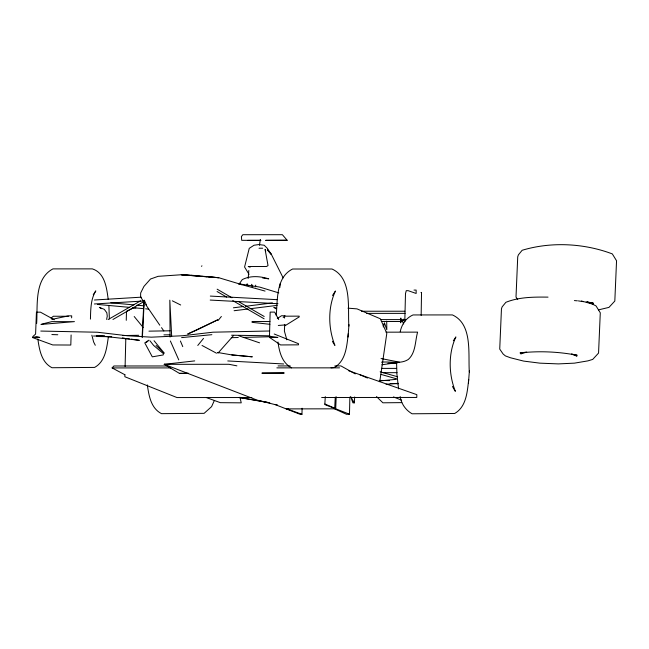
<?xml version="1.0" encoding="UTF-8"?>
<svg xmlns="http://www.w3.org/2000/svg" width="649" height="649" viewBox="0 0 649 649"><rect width="100%" height="100%" fill="white"/><g stroke="black" fill="none" stroke-linecap="round" stroke-linejoin="round"><path stroke-width="0.97" d="M109.381 318.894L108.902 306.085M348.87 326.049C347.604 307.634 352.326 278.267 331.996 269.002L292.585 269.019C275.906 277.358 277.699 299.311 276.223 315.3M469.316 371.974C468.051 353.559 472.764 324.192 452.434 314.927L413.024 314.943C406.039 317.961 401.682 324.435 400.206 331.777M421.152 315.43L421.526 292.439L420.982 292.439M335.249 397.123L334.681 408.894L346.55 414.305L349.478 414.184L349.876 397.139M194.724 360.893L164.254 364.324L257.02 400.084L275.33 404.668L300 414.265L301.963 414.281L302.101 408.237M404.798 321.774L405.487 293.64L406.258 290.671L408.18 290.671L416.147 293.47L416.139 290.079L413.989 290.079M124.9 374.643L124.851 376.728L176.982 397.561L251.853 397.529M125.103 366.596L125.809 338.429M126.263 320.322L126.49 311.269L133.102 308.064L135.901 307.861M279.833 287.556L280.271 283.418M71.114 334.965L70.806 345.033L52.756 344.944L32.45 337.521L36.733 336.58L39.792 337.431L32.45 337.521M71.633 317.864L71.698 315.852L68.494 315.86L51.823 319.405M336.198 396.742L335.703 408.821L286.217 408.902L288.14 408.505M284.692 324.378L284.392 331.087L286.85 339.808M142.099 337.277L143.956 300.406M142.407 337.05L144.273 300.171L146.431 305.022M325.287 396.604L324.808 404.578L349.478 414.184M354.297 402.859L350.598 396.515L352.926 402.859L354.297 402.859L354.678 396.969M331.031 367.845L334.276 367.537C346.095 360.739 346.826 345.593 348.286 333.521M400.157 396.555C401.358 403.913 405.625 410.063 412.066 413.786L454.714 413.47C466.534 406.663 467.272 391.517 468.724 379.446M348.018 337.091L348.975 324.605M468.456 383.015L469.414 370.53M248.178 278.445L248.818 270.471M379.762 381.685L386.804 333.359L380.363 318.789L357.023 308.883L347.978 308.153M259.462 245.306L260.354 239.481M108.375 336.961C106.696 347.945 105.479 361.404 94.624 367.415L51.977 367.732C41.366 362.239 39.394 349.722 37.837 339.013M163.686 352.31L163.24 354.938L152.296 356.845L144.776 342.883L148.913 340.173M246.79 285.625L247.139 283.743L247.967 285.471M106.639 319.438L107.263 316.112L106.809 312.753L104.294 309.354L99.338 307.366L101.56 308.681M251.333 286.095L251.682 284.278L252.761 286.866M255.406 286.866L255.755 285.138M383.243 326.958L384.565 323.17L386.804 329.773L386.707 321.15M214.186 400.847L211.59 406.639L204.127 413.34L161.479 413.656C150.86 408.172 148.889 395.647 147.339 384.938M93.245 294.727L95.809 290.898C90.609 299.205 90.722 309.63 90.43 319.113M332.491 295.506L335.452 291.02C327.704 307.561 328.175 328.564 334.933 345.39L334.048 344.173M453.335 340.782L455.89 336.945C448.151 353.486 448.613 374.489 455.371 391.315L454.049 389.481M239.148 284.019L242.288 279.589C250.587 275.371 260.087 276.182 268.718 278.843L262.731 278.023M197.775 345.463L203.518 338.413M218.186 320.395L221.374 316.485M217.902 353.21L233.632 335.46M124.827 374.716L112.115 367.926L113.867 365.987L167.588 365.971M283.183 317.539L284.489 316.185L299.148 316.144L299.246 316.882L285.098 325.693L285.203 324.914L278.307 325.465M32.75 336.628L35.59 334.089L36.433 312.169L40.449 312.169L54.289 319.754M51.109 318.115L53.332 316.241L68.372 316.266M201.417 266.301L201.969 265.847M146.35 342.339L147.883 341.26M522.753 352.504L520.766 353.9L526.696 352.107L520.011 352.942C539.011 350.793 558.383 351.661 577.156 355.246L571.647 354.07M277.293 318.562L281.471 315.771L285.081 315.755M108.123 319.559L140.565 300.836M112.95 319.47L144.516 301.25M198.18 329.376L217.764 319.803L187.723 334.016L197.296 329.814M41.787 324.102L51.823 321.628L74.432 321.628L40.928 324.459M259.016 248.226L262.691 248.226M598.467 309.873L608.957 307.391L614.822 301.047L616.55 260.768L612.323 253.913C584.1 243.229 551.074 241.533 522.153 250.279L518.397 254.854L517.732 256.785L516.004 297.064L517.699 299.522M381.888 364.77L396.928 362.645M381.498 362.199C390.309 361.185 400.36 364.551 408.318 359.457C415.887 352.65 415.027 341.204 417.607 332.134L386.05 332.174M233.413 307.796L243.416 306.547M245.419 306.296L272.418 302.937M234.111 310.725L248.113 308.981M250.116 308.737L277.115 305.371M379.17 381.004L396.206 379.324M386.082 384.289L398.072 383.324M181.598 337.61L211.866 334.681M94.462 300L141.368 297.169M94.356 303.975L143.259 301.031M231.263 337.683L238.264 337.512M243.27 337.399L269.278 336.782M269.319 331.006L212.986 332.191L182.685 335.744L151.314 337.18L127.399 335.76L97.35 332.231L40.79 331.063M148.946 331.152L170.07 330.803M93.513 336.036L104.578 335.849M122.685 335.557L138.781 335.29M163.929 334.876L169.965 334.779M387.948 363.245L397.042 363.14M262.066 373.191L284.205 372.997L262.034 373.07M401.804 402.623L382.894 402.802L376.469 396.547M260.687 240.365L241.728 240.325L241.387 236.609L242.831 234.711L282.372 234.695L287.158 240.276L265.676 240.349M247.715 240.398L260.866 240.357M265.92 240.341L287.158 240.276M236.901 365.849L228.959 364.292L164.254 364.324L179.384 373.362L188.453 373.329M361.469 311.236L404.887 311.228M366.726 313.386L405.09 313.37M380.419 319.608L400.611 319.6M402.631 319.6L405.657 319.6M381.369 321.506L400.563 321.498M278.072 365.939L290.241 365.931M334.835 365.914L340.92 365.914L355.23 373.897M112.115 367.926L170.736 367.91M276.863 367.869L339.532 367.853M381.393 368.397L396.563 368.389M382.902 372.68L397.066 372.672M321.661 397.496L416.772 397.448L416.845 394.665L348.545 370.693M269.935 321.547L252.072 321.523L252.08 322.35L269.887 324.289M179.384 373.362L188.47 373.378M231.571 335.217L270.008 335.801M96.66 336.49L111.685 336.75M379.438 380.403L389.497 380.63M390.195 383.559L398.243 383.737M51.871 334.56L57.793 334.754M548.024 297.128C533.924 296.958 519.111 296.974 505.879 302.312L502.123 306.88L501.458 308.81L499.73 349.089L503.129 354.021L505.384 355.895L510.382 357.745L523.67 361.095L539.919 363.156L558.359 363.902L574.438 363.148L587.889 360.876L592.691 359.424L598.556 353.072L600.284 312.802L596.05 305.947L592.391 304.073L586.136 302.28M100.554 335.622L96.636 335.452L139.357 340.311L131.366 339.159M210.317 296.082L277.026 299.668M210.211 300.057L277.934 303.7M227.767 360.949L283.702 363.967M275.33 404.668L277.342 404.814M199.032 276.158L181.274 274.754L158.129 276.328L150.527 279.013L143.94 286.412L140.663 292.983L140.598 297.039L144.638 303.042M201.985 276.393L206.917 276.782M208.889 276.936L218.754 277.715L242.093 284.724L238.824 283.832L259.665 287.077L278.802 292.894M574.389 300.576L577.399 300.82M110.825 302.783L133.872 304.892M136.882 305.168L143.891 305.809M97.496 304.438L129.565 307.366M132.566 307.642L143.591 308.648M145.595 308.835L148.605 309.111M231.79 354.914L252.153 356.812L231.79 354.914L217.48 352.456M578.405 300.901L593.421 303.221L586.996 301.85L593.178 304.13L591.336 302.588M166.249 364.584L164.254 364.324L166.233 364.673M122.369 337.869L124.365 338.153M126.368 338.445L129.362 338.875M239.927 397.586L267.299 402.226M239.027 397.464L269.83 402.891M381.02 358.532L399.476 362.174M581.399 300.99L583.297 301.509M238.824 283.832L265.068 291.077M571.704 354.159L576.904 356.155L575.679 355.133M380.16 371.804L397.577 376.769M381.068 374.416L396.547 378.829M238.816 335.809L259.592 342.842M287.15 409.008L301.963 414.281M206.585 397.642L220.344 402.664L241.241 402.842L239.927 397.245M250.125 267.218L248.243 266.52L266.431 266.52L268.029 265.611L265.084 249.403L265.725 251.236M276.579 308.397L273.837 307.31L275.971 308.778M393.472 396.928L401.626 400.173M274.202 334.008L298.499 343.702L298.451 344.846L280.563 344.944L269.457 337.375L270.154 312.104L274.649 312.104L278.681 319.535M324.922 404.002L334.779 408.213M359.489 374.562L367.464 378.034M172.342 300.82L180.682 304.998M202.026 345.463L216.498 353.21M217.139 289.178L231.953 297.777M238.929 301.817L264.2 316.485M217.074 291.515L226.663 297.08M232.764 300.617L264.135 318.813M291.62 367.861C282.015 362.864 279.297 351.936 277.983 342.007M162.899 353.226L153.659 345.479L149.951 340.782M156.109 345.479L164.302 353.226L154.056 340.725M267.485 249.922L271.436 254.53L283.151 277.886M267.55 250.125L271.436 254.53L267.307 248.332L264.2 245.241L258.748 244.568L254.019 245.241L249.248 248.34L244.576 267.007L249.062 274.389M134.197 316.509L143.161 327.445M159.792 325.198L145.709 304.608M161.52 327.664L163.816 330.949M95.281 345.268L93.618 341.966L91.874 335.209M452.499 386.406L453.659 388.71M332.442 341.252L333.602 343.556M403.71 323.948L400.831 318.067L400.709 322.788L400.498 318.627M170.371 340.976L178.767 359.911M180.414 341.017L182.767 346.631M398.591 388.889L396.92 374.205L396.588 363.059M108.213 299.416C106.679 288.156 105.049 272.88 92.345 268.881L52.934 268.889C34.129 278.843 37.788 305.419 36.644 323.494M284.489 316.185L284.611 318.083M171.677 336.263L169.819 300.163L170.07 337.042M384.565 323.17L383.234 325.855L384.565 323.17M403.832 319.227L402.583 321.498L401.09 321.223L400.49 319.689L401.187 320.533L402.672 320.655L403.832 319.227M270.917 336.515L269.457 337.375L277.861 337.439L270.917 336.515M191.642 275.257L181.274 274.754L218.754 277.715L191.642 275.257"/></g></svg>
